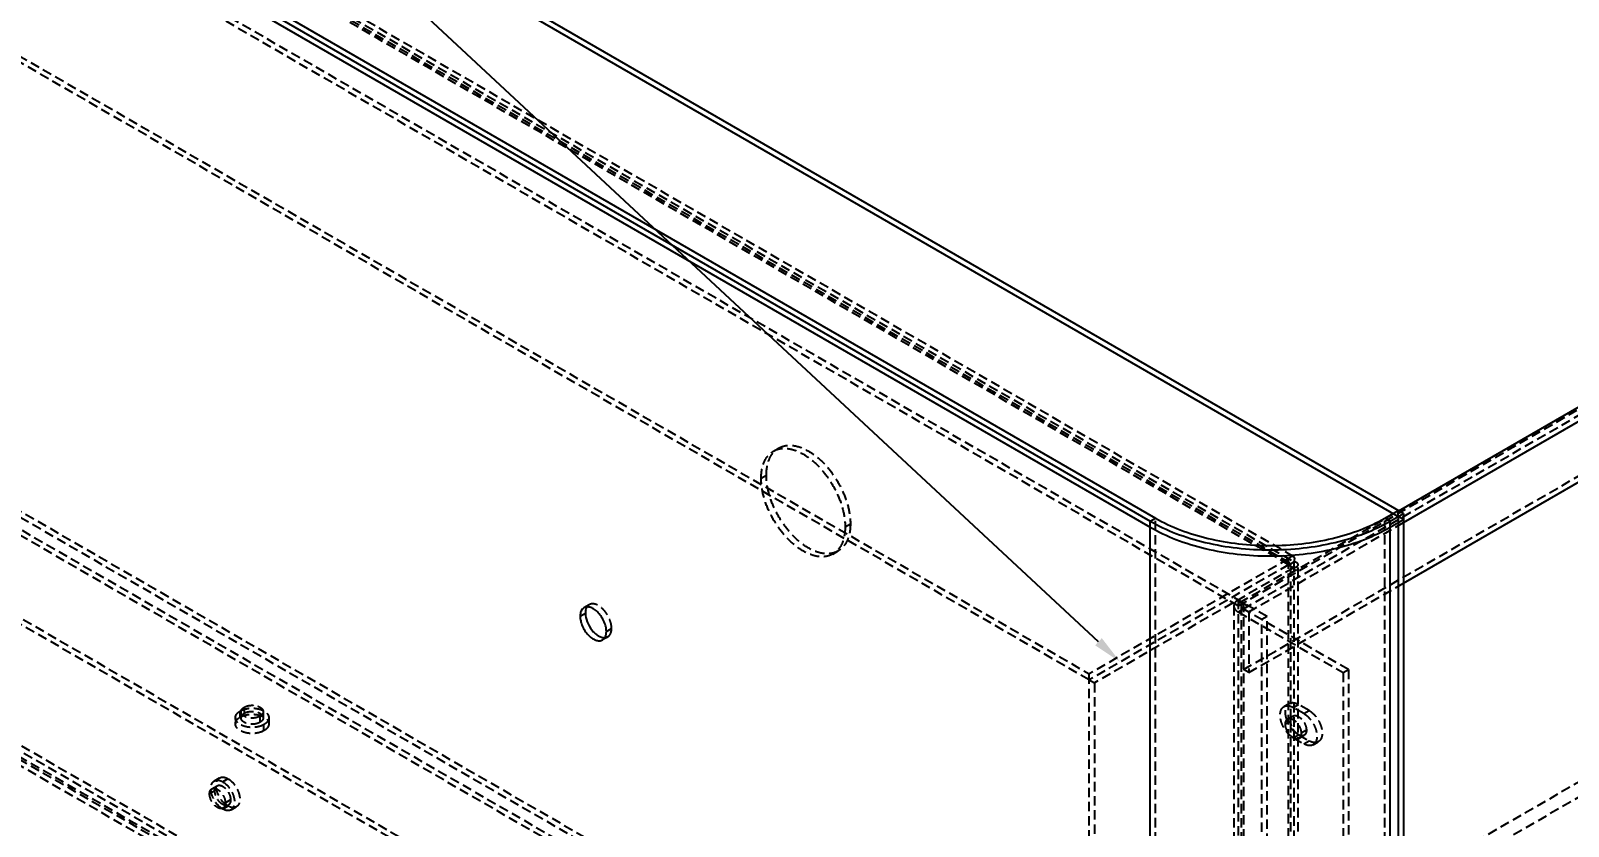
# Model space of a CAD drawing. Header units: millimetres. Extents: x 13106 to 40242, y 18888 to 28426.
# Drawn here: x 23042.6 to 23249.8, y 19839.8 to 19946.9 of the extents above; entities that cross this region are included whole.
import ezdxf
from ezdxf import colors
from ezdxf.entities.mleader import LeaderData, LeaderLine
from ezdxf.math import Vec2, Vec3

# ---------------------------------------------------------------- set-up
doc = ezdxf.new("R2010")
doc.units = ezdxf.units.MM
doc.linetypes.add('HIDDEN', pattern=[1.905, 1.27, -0.635])
doc.layers.add('02___PRT_ALL_AXES', color=7, linetype='Continuous')
doc.layers.add('DEFAULT_2', color=8, linetype='HIDDEN')

msp = doc.modelspace()

# ---------------------------------------------------------------- linework, layer by layer
at = {"color": 7, "linetype": 'Continuous'}
for p, q in [((22908.658, 20065.232), (23226.857, 19881.524)), ((22908.276, 20046.347), (23194.147, 19881.303)), ((22907.569, 20045.122), (23193.439, 19880.079)), ((23225.061, 19881.303), (23226.857, 19882.34)), ((23193.439, 19880.895), (23194.147, 19881.303)), ((23225.768, 19880.895), (23225.061, 19881.303)), ((23225.768, 19880.079), (23227.564, 19881.116)), ((23226.857, 19881.524), (23226.857, 19741.902))]:
    msp.add_line(p, q, dxfattribs=at)
at = {"color": 3, "linetype": 'Continuous'}
for p, q in [((23227.564, 19881.932), (22909.365, 20065.641)), ((22907.569, 20045.939), (23193.439, 19880.895)), ((23226.918, 19882.305), (23487.632, 20032.827)), ((23227.564, 19880.707), (23488.839, 20031.553)), ((23227.564, 19872.542), (23488.839, 20023.388)), ((23225.768, 19880.895), (23227.564, 19881.932)), ((23227.564, 19881.932), (23227.564, 19742.31)), ((23193.439, 19742.09), (23193.439, 19880.895)), ((23225.768, 19742.09), (23225.768, 19880.895))]:
    msp.add_line(p, q, dxfattribs=at)
msp.add_open_spline([(23193.439, 19880.895), (23194.546, 19880.256), (23196.966, 19879.129), (23200.906, 19877.932), (23205.172, 19877.195), (23209.604, 19876.946), (23214.036, 19877.195), (23218.302, 19877.932), (23222.242, 19879.13), (23224.662, 19880.256), (23225.768, 19880.895)], degree=3, knots=[0, 0, 0, 0, 0.1141558, 0.2373261, 0.3669759, 0.5000005, 0.633025, 0.7626747, 0.8858446, 1, 1, 1, 1], dxfattribs=at)
at = {"color": 7, "linetype": 'Continuous'}
for points in [[(23193.439, 19880.079), (23194.546, 19879.44), (23196.966, 19878.313), (23200.906, 19877.115), (23205.172, 19876.378), (23209.604, 19876.129), (23214.036, 19876.378), (23218.302, 19877.115), (23222.242, 19878.313), (23224.662, 19879.44), (23225.768, 19880.079)], [(23194.147, 19881.303), (23195.205, 19880.692), (23197.519, 19879.615), (23201.287, 19878.47), (23205.366, 19877.765), (23209.604, 19877.527), (23213.842, 19877.765), (23217.921, 19878.47), (23221.689, 19879.615), (23224.003, 19880.693), (23225.061, 19881.303)]]:
    msp.add_open_spline(points, degree=3, knots=[0, 0, 0, 0, 0.1141558, 0.2373261, 0.3669759, 0.5000005, 0.633025, 0.7626747, 0.8858446, 1, 1, 1, 1], dxfattribs=at)
at = {"layer": '02___PRT_ALL_AXES', "color": 8, "linetype": 'HIDDEN'}
for p, q in [((23205.998, 19869.072), (23488.132, 20031.961)), ((23142.671, 19890.329), (23143.378, 19890.737)), ((23141.014, 19886.666), (23141.721, 19887.075)), ((23152.328, 19880.134), (23153.035, 19880.543)), ((23150.671, 19876.472), (23151.378, 19876.88)), ((23117.844, 19869.644), (23117.137, 19869.236)), ((23120.344, 19865.314), (23119.637, 19864.906)), ((23120.155, 19866.05), (23120.862, 19866.458)), ((23070.834, 19854.516), (23070.834, 19855.332)), ((23211.965, 19854.245), (23212.672, 19854.653)), ((23070.175, 19854.414), (23070.175, 19853.597)), ((23074.016, 19852.679), (23074.016, 19853.495)), ((23074.675, 19854.414), (23074.675, 19853.597)), ((23212.362, 19853.967), (23211.654, 19853.558)), ((23214.483, 19852.742), (23213.776, 19852.334)), ((23213.465, 19851.647), (23214.172, 19852.055)), ((23067.34, 19845.911), (23068.047, 19846.319)), ((23067.404, 19844.575), (23066.697, 19844.167)), ((23067.008, 19844.853), (23067.715, 19845.261)), ((23069.172, 19846.208), (23068.465, 19845.8)), ((23069.172, 19842.534), (23068.465, 19842.125)), ((23068.508, 19842.255), (23069.215, 19842.663)), ((23069.525, 19843.35), (23068.818, 19842.942)), ((23069.59, 19842.014), (23070.297, 19842.422))]:
    msp.add_line(p, q, dxfattribs=at)
at = {"layer": '02___PRT_ALL_AXES', "color": 7, "linetype": 'Continuous'}
msp.add_line((23116.619, 19868.091), (23117.326, 19868.5), dxfattribs=at)
at = {"layer": '02___PRT_ALL_AXES', "color": 8, "linetype": 'HIDDEN'}
msp.add_arc((23068.961, 19843.103), 0.507, 288.94133, 299.95797, dxfattribs=at)
for points, knots in [([(23141.014, 19886.666), (23141.014, 19887.072), (23141.075, 19887.843), (23141.388, 19888.902), (23141.913, 19889.761), (23142.407, 19890.176), (23142.671, 19890.329)], [0, 0, 0, 0, 0.2898085, 0.5490449, 0.7822274, 1, 1, 1, 1]), ([(23141.721, 19887.075), (23141.721, 19887.48), (23141.782, 19888.251), (23142.095, 19889.31), (23142.62, 19890.17), (23143.114, 19890.585), (23143.378, 19890.737)], [0, 0, 0, 0, 0.2898085, 0.5490449, 0.7822274, 1, 1, 1, 1]), ([(23142.671, 19890.329), (23142.868, 19890.443), (23143.303, 19890.623), (23144.021, 19890.728), (23144.791, 19890.672), (23145.911, 19890.374), (23147.343, 19889.591), (23148.924, 19888.19), (23150.322, 19886.401), (23151.423, 19884.367), (23152.137, 19882.256), (23152.328, 19880.818), (23152.328, 19880.134)], [0, 0, 0, 0, 0.0428604, 0.0874902, 0.1353244, 0.1872893, 0.3045544, 0.438225, 0.5825711, 0.7297265, 0.8713189, 1, 1, 1, 1]), ([(23143.378, 19890.737), (23143.575, 19890.851), (23144.01, 19891.031), (23144.728, 19891.137), (23145.498, 19891.08), (23146.618, 19890.782), (23148.05, 19889.999), (23149.631, 19888.599), (23151.029, 19886.809), (23152.13, 19884.775), (23152.844, 19882.664), (23153.035, 19881.227), (23153.035, 19880.543)], [0, 0, 0, 0, 0.0428604, 0.0874902, 0.1353244, 0.1872893, 0.3045544, 0.438225, 0.5825711, 0.7297265, 0.8713189, 1, 1, 1, 1]), ([(23150.671, 19876.472), (23150.474, 19876.358), (23150.039, 19876.178), (23149.321, 19876.072), (23148.551, 19876.129), (23147.431, 19876.427), (23145.999, 19877.21), (23144.418, 19878.611), (23143.02, 19880.4), (23141.919, 19882.434), (23141.205, 19884.545), (23141.014, 19885.983), (23141.014, 19886.666)], [0, 0, 0, 0, 0.0428604, 0.0874902, 0.1353244, 0.1872893, 0.3045544, 0.438225, 0.5825711, 0.7297265, 0.8713189, 1, 1, 1, 1]), ([(23151.378, 19876.88), (23151.181, 19876.767), (23150.746, 19876.586), (23150.028, 19876.481), (23149.258, 19876.537), (23148.138, 19876.835), (23146.706, 19877.618), (23145.125, 19879.019), (23143.727, 19880.808), (23142.626, 19882.842), (23141.913, 19884.953), (23141.721, 19886.391), (23141.721, 19887.075)], [0, 0, 0, 0, 0.0428604, 0.0874902, 0.1353244, 0.1872893, 0.3045544, 0.438225, 0.5825711, 0.7297265, 0.8713189, 1, 1, 1, 1]), ([(23152.328, 19880.134), (23152.328, 19879.729), (23152.267, 19878.958), (23151.954, 19877.899), (23151.429, 19877.04), (23150.935, 19876.625), (23150.671, 19876.472)], [0, 0, 0, 0, 0.2898085, 0.5490449, 0.7822274, 1, 1, 1, 1]), ([(23153.035, 19880.543), (23153.035, 19880.137), (23152.974, 19879.366), (23152.661, 19878.307), (23152.136, 19877.448), (23151.642, 19877.033), (23151.378, 19876.88)], [0, 0, 0, 0, 0.2898085, 0.5490449, 0.7822274, 1, 1, 1, 1]), ([(23117.844, 19869.644), (23117.814, 19869.627), (23117.696, 19869.548), (23117.598, 19869.44), (23117.54, 19869.35)], [0, 0, 0, 0, 0.2447683, 1, 1, 1, 1]), ([(23120.862, 19866.458), (23120.862, 19866.672), (23120.802, 19867.121), (23120.579, 19867.781), (23120.235, 19868.417), (23119.798, 19868.976), (23119.303, 19869.414), (23118.788, 19869.696), (23118.283, 19869.797), (23117.969, 19869.716), (23117.844, 19869.644)], [0, 0, 0, 0, 0.1288259, 0.2705668, 0.417882, 0.5623852, 0.6962002, 0.8135934, 0.9130647, 1, 1, 1, 1]), ([(23119.937, 19865.198), (23119.974, 19865.2), (23120.115, 19865.214), (23120.253, 19865.261), (23120.344, 19865.314)], [0, 0, 0, 0, 0.259283, 1, 1, 1, 1]), ([(23120.344, 19865.314), (23120.426, 19865.361), (23120.581, 19865.491), (23120.745, 19865.76), (23120.843, 19866.091), (23120.862, 19866.332), (23120.862, 19866.458)], [0, 0, 0, 0, 0.2177726, 0.4509519, 0.7102012, 1, 1, 1, 1]), ([(23070.175, 19854.414), (23070.175, 19854.499), (23070.206, 19854.678), (23070.396, 19855.027), (23070.647, 19855.225), (23070.834, 19855.332)], [0, 0, 0, 0, 0.2184351, 0.4523244, 1, 1, 1, 1]), ([(23070.834, 19855.332), (23071.182, 19855.533), (23071.804, 19855.702), (23072.641, 19855.725), (23073.274, 19855.636), (23073.838, 19855.448), (23074.29, 19855.172), (23074.596, 19854.824), (23074.675, 19854.543), (23074.675, 19854.414)], [0, 0, 0, 0, 0.2695732, 0.4170898, 0.5617908, 0.6957888, 0.8133419, 0.9129478, 1, 1, 1, 1]), ([(23070.834, 19854.516), (23071.108, 19854.674), (23071.757, 19854.885), (23072.767, 19854.925), (23073.711, 19854.718), (23074.251, 19854.39), (23074.432, 19854.184)], [0, 0, 0, 0, 0.2488514, 0.5234159, 0.7846297, 1, 1, 1, 1]), ([(23212.406, 19854.293), (23212.43, 19854.369), (23212.494, 19854.511), (23212.61, 19854.617), (23212.672, 19854.653)], [0, 0, 0, 0, 0.5252879, 1, 1, 1, 1]), ([(23212.672, 19854.653), (23212.747, 19854.697), (23212.935, 19854.745), (23213.238, 19854.684), (23213.548, 19854.515), (23213.954, 19854.155), (23214.336, 19853.565), (23214.483, 19853.01), (23214.483, 19852.742)], [0, 0, 0, 0, 0.0871471, 0.1868619, 0.3045423, 0.4386847, 0.7301363, 1, 1, 1, 1]), ([(23074.016, 19853.495), (23073.667, 19853.294), (23073.045, 19853.126), (23072.208, 19853.102), (23071.575, 19853.191), (23071.011, 19853.38), (23070.559, 19853.655), (23070.253, 19854.003), (23070.175, 19854.284), (23070.175, 19854.414)], [0, 0, 0, 0, 0.2695732, 0.4170898, 0.5617908, 0.6957888, 0.8133419, 0.9129478, 1, 1, 1, 1]), ([(23070.175, 19853.597), (23070.175, 19853.632), (23070.184, 19853.775), (23070.236, 19853.914), (23070.29, 19854.007)], [0, 0, 0, 0, 0.243583, 1, 1, 1, 1]), ([(23074.016, 19852.679), (23073.667, 19852.478), (23073.045, 19852.309), (23072.208, 19852.286), (23071.575, 19852.375), (23071.011, 19852.563), (23070.559, 19852.838), (23070.253, 19853.187), (23070.175, 19853.467), (23070.175, 19853.597)], [0, 0, 0, 0, 0.2695732, 0.4170898, 0.5617908, 0.6957888, 0.8133419, 0.9129478, 1, 1, 1, 1]), ([(23070.29, 19854.007), (23070.298, 19854.022), (23070.336, 19854.084), (23070.381, 19854.142), (23070.417, 19854.184)], [0, 0, 0, 0, 0.2427585, 1, 1, 1, 1]), ([(23070.417, 19854.184), (23070.444, 19854.215), (23070.568, 19854.343), (23070.715, 19854.447), (23070.834, 19854.516)], [0, 0, 0, 0, 0.2338337, 1, 1, 1, 1]), ([(23074.675, 19854.414), (23074.675, 19854.328), (23074.643, 19854.149), (23074.453, 19853.8), (23074.202, 19853.603), (23074.016, 19853.495)], [0, 0, 0, 0, 0.2184351, 0.4523244, 1, 1, 1, 1]), ([(23074.675, 19853.597), (23074.675, 19853.511), (23074.643, 19853.333), (23074.453, 19852.984), (23074.202, 19852.786), (23074.016, 19852.679)], [0, 0, 0, 0, 0.2184351, 0.4523244, 1, 1, 1, 1]), ([(23074.432, 19854.184), (23074.445, 19854.169), (23074.491, 19854.114), (23074.533, 19854.054), (23074.559, 19854.007)], [0, 0, 0, 0, 0.2578325, 1, 1, 1, 1]), ([(23074.559, 19854.007), (23074.578, 19853.975), (23074.643, 19853.847), (23074.675, 19853.703), (23074.675, 19853.597)], [0, 0, 0, 0, 0.2613174, 1, 1, 1, 1]), ([(23211.654, 19853.558), (23211.654, 19853.702), (23211.689, 19853.968), (23211.864, 19854.187), (23211.965, 19854.245)], [0, 0, 0, 0, 0.5507638, 1, 1, 1, 1]), ([(23213.465, 19851.647), (23213.39, 19851.604), (23213.202, 19851.555), (23212.899, 19851.616), (23212.589, 19851.785), (23212.183, 19852.145), (23211.802, 19852.735), (23211.654, 19853.291), (23211.654, 19853.558)], [0, 0, 0, 0, 0.0871471, 0.1868619, 0.3045423, 0.4386847, 0.7301363, 1, 1, 1, 1]), ([(23211.965, 19854.245), (23212.04, 19854.288), (23212.228, 19854.337), (23212.531, 19854.276), (23212.841, 19854.107), (23213.247, 19853.747), (23213.628, 19853.157), (23213.776, 19852.602), (23213.776, 19852.334)], [0, 0, 0, 0, 0.0871471, 0.1868619, 0.3045423, 0.4386847, 0.7301363, 1, 1, 1, 1]), ([(23212.362, 19853.967), (23212.362, 19853.996), (23212.365, 19854.106), (23212.383, 19854.216), (23212.406, 19854.293)], [0, 0, 0, 0, 0.2652538, 1, 1, 1, 1]), ([(23213.727, 19852.005), (23213.549, 19852.046), (23213.186, 19852.254), (23212.76, 19852.729), (23212.454, 19853.32), (23212.362, 19853.758), (23212.362, 19853.967)], [0, 0, 0, 0, 0.2172363, 0.4786809, 0.7522264, 1, 1, 1, 1]), ([(23214.483, 19852.742), (23214.483, 19852.599), (23214.448, 19852.333), (23214.273, 19852.114), (23214.172, 19852.055)], [0, 0, 0, 0, 0.5507638, 1, 1, 1, 1]), ([(23213.776, 19852.334), (23213.776, 19852.191), (23213.741, 19851.924), (23213.566, 19851.706), (23213.465, 19851.647)], [0, 0, 0, 0, 0.5507638, 1, 1, 1, 1]), ([(23214.172, 19852.055), (23214.11, 19852.019), (23213.96, 19851.973), (23213.805, 19851.987), (23213.727, 19852.005)], [0, 0, 0, 0, 0.4746761, 1, 1, 1, 1]), ([(23067.746, 19846.008), (23067.764, 19846.041), (23067.843, 19846.163), (23067.954, 19846.266), (23068.047, 19846.319)], [0, 0, 0, 0, 0.2616472, 1, 1, 1, 1]), ([(23068.047, 19846.319), (23068.121, 19846.362), (23068.292, 19846.424), (23068.689, 19846.434), (23068.986, 19846.315), (23069.172, 19846.208)], [0, 0, 0, 0, 0.2184359, 0.452332, 1, 1, 1, 1]), ([(23066.697, 19844.167), (23066.697, 19844.31), (23066.732, 19844.576), (23066.906, 19844.795), (23067.008, 19844.853)], [0, 0, 0, 0, 0.5507638, 1, 1, 1, 1]), ([(23068.465, 19842.125), (23068.117, 19842.326), (23067.66, 19842.781), (23067.221, 19843.495), (23066.981, 19844.087), (23066.862, 19844.67), (23066.875, 19845.199), (23067.023, 19845.638), (23067.227, 19845.846), (23067.34, 19845.911)], [0, 0, 0, 0, 0.2695766, 0.4170945, 0.5617952, 0.6957932, 0.8133426, 0.9129475, 1, 1, 1, 1]), ([(23067.008, 19844.853), (23067.083, 19844.897), (23067.271, 19844.945), (23067.574, 19844.884), (23067.883, 19844.715), (23068.29, 19844.355), (23068.671, 19843.765), (23068.818, 19843.21), (23068.818, 19842.942)], [0, 0, 0, 0, 0.0871471, 0.1868619, 0.3045423, 0.4386847, 0.7301363, 1, 1, 1, 1]), ([(23067.34, 19845.911), (23067.414, 19845.954), (23067.585, 19846.016), (23067.982, 19846.026), (23068.279, 19845.907), (23068.465, 19845.8)], [0, 0, 0, 0, 0.2184359, 0.452332, 1, 1, 1, 1]), ([(23067.404, 19844.575), (23067.404, 19844.604), (23067.407, 19844.714), (23067.425, 19844.824), (23067.449, 19844.901)], [0, 0, 0, 0, 0.2652538, 1, 1, 1, 1]), ([(23068.77, 19842.613), (23068.592, 19842.654), (23068.229, 19842.862), (23067.802, 19843.337), (23067.496, 19843.928), (23067.404, 19844.366), (23067.404, 19844.575)], [0, 0, 0, 0, 0.2172363, 0.4786809, 0.7522264, 1, 1, 1, 1]), ([(23067.449, 19844.901), (23067.472, 19844.978), (23067.537, 19845.119), (23067.652, 19845.225), (23067.715, 19845.261)], [0, 0, 0, 0, 0.5252879, 1, 1, 1, 1]), ([(23069.172, 19842.534), (23068.875, 19842.705), (23068.335, 19843.207), (23067.869, 19843.99), (23067.642, 19844.685), (23067.548, 19845.3), (23067.61, 19845.769), (23067.746, 19846.008)], [0, 0, 0, 0, 0.2550378, 0.5351523, 0.6705216, 0.7953358, 1, 1, 1, 1]), ([(23067.715, 19845.261), (23067.79, 19845.305), (23067.978, 19845.353), (23068.281, 19845.292), (23068.591, 19845.123), (23068.997, 19844.763), (23069.378, 19844.173), (23069.525, 19843.618), (23069.525, 19843.35)], [0, 0, 0, 0, 0.0871471, 0.1868619, 0.3045423, 0.4386847, 0.7301363, 1, 1, 1, 1]), ([(23068.465, 19845.8), (23068.813, 19845.599), (23069.27, 19845.144), (23069.709, 19844.43), (23069.948, 19843.838), (23070.067, 19843.255), (23070.055, 19842.726), (23069.906, 19842.287), (23069.702, 19842.079), (23069.59, 19842.014)], [0, 0, 0, 0, 0.2695766, 0.4170945, 0.5617952, 0.6957932, 0.8133426, 0.9129475, 1, 1, 1, 1]), ([(23069.172, 19846.208), (23069.52, 19846.007), (23069.977, 19845.552), (23070.416, 19844.839), (23070.655, 19844.246), (23070.774, 19843.663), (23070.762, 19843.134), (23070.613, 19842.695), (23070.409, 19842.487), (23070.297, 19842.422)], [0, 0, 0, 0, 0.2695766, 0.4170945, 0.5617952, 0.6957932, 0.8133426, 0.9129475, 1, 1, 1, 1]), ([(23068.508, 19842.255), (23068.433, 19842.212), (23068.244, 19842.164), (23067.941, 19842.224), (23067.632, 19842.393), (23067.226, 19842.754), (23066.844, 19843.343), (23066.697, 19843.899), (23066.697, 19844.167)], [0, 0, 0, 0, 0.0871471, 0.1868619, 0.3045423, 0.4386847, 0.7301363, 1, 1, 1, 1]), ([(23068.818, 19842.942), (23068.818, 19842.799), (23068.784, 19842.532), (23068.609, 19842.314), (23068.508, 19842.255)], [0, 0, 0, 0, 0.5507638, 1, 1, 1, 1]), ([(23069.126, 19842.623), (23069.078, 19842.607), (23069.011, 19842.594), (23068.943, 19842.593), (23068.925, 19842.593)], [0, 0, 0, 0, 0.7407102, 1, 1, 1, 1]), ([(23069.894, 19842.317), (23069.836, 19842.316), (23069.583, 19842.336), (23069.341, 19842.436), (23069.172, 19842.534)], [0, 0, 0, 0, 0.2265789, 1, 1, 1, 1]), ([(23069.525, 19843.35), (23069.525, 19843.207), (23069.491, 19842.941), (23069.316, 19842.722), (23069.215, 19842.663)], [0, 0, 0, 0, 0.5507638, 1, 1, 1, 1]), ([(23070.297, 19842.422), (23070.267, 19842.405), (23070.141, 19842.343), (23069.999, 19842.318), (23069.894, 19842.317)], [0, 0, 0, 0, 0.2438313, 1, 1, 1, 1]), ([(23069.59, 19842.014), (23069.515, 19841.971), (23069.345, 19841.909), (23068.948, 19841.899), (23068.651, 19842.018), (23068.465, 19842.125)], [0, 0, 0, 0, 0.2184359, 0.452332, 1, 1, 1, 1])]:
    msp.add_open_spline(points, degree=3, knots=knots, dxfattribs=at)
at = {"layer": '02___PRT_ALL_AXES', "color": 3, "linetype": 'Continuous'}
for points, knots in [([(23117.137, 19869.236), (23117.054, 19869.188), (23116.9, 19869.058), (23116.736, 19868.79), (23116.638, 19868.459), (23116.619, 19868.218), (23116.619, 19868.091)], [0, 0, 0, 0, 0.2177726, 0.4509519, 0.7102012, 1, 1, 1, 1]), ([(23120.155, 19866.05), (23120.155, 19866.264), (23120.095, 19866.713), (23119.872, 19867.373), (23119.528, 19868.008), (23119.091, 19868.567), (23118.596, 19869.005), (23118.08, 19869.287), (23117.575, 19869.388), (23117.262, 19869.308), (23117.137, 19869.236)], [0, 0, 0, 0, 0.1288259, 0.2705668, 0.417882, 0.5623852, 0.6962002, 0.8135934, 0.9130647, 1, 1, 1, 1]), ([(23116.619, 19868.091), (23116.619, 19867.878), (23116.679, 19867.428), (23116.902, 19866.769), (23117.246, 19866.133), (23117.683, 19865.574), (23118.177, 19865.136), (23118.693, 19864.854), (23119.198, 19864.753), (23119.512, 19864.833), (23119.637, 19864.906)], [0, 0, 0, 0, 0.1288259, 0.2705668, 0.417882, 0.5623852, 0.6962002, 0.8135934, 0.9130647, 1, 1, 1, 1]), ([(23119.637, 19864.906), (23119.719, 19864.953), (23119.874, 19865.083), (23120.038, 19865.351), (23120.135, 19865.682), (23120.155, 19865.923), (23120.155, 19866.05)], [0, 0, 0, 0, 0.2177726, 0.4509519, 0.7102012, 1, 1, 1, 1])]:
    msp.add_open_spline(points, degree=3, knots=knots, dxfattribs=at)
at = {"layer": '02___PRT_ALL_AXES', "color": 7, "linetype": 'Continuous'}
for points, knots in [([(23117.54, 19869.35), (23117.504, 19869.294), (23117.368, 19869.031), (23117.326, 19868.728), (23117.326, 19868.5)], [0, 0, 0, 0, 0.225519, 1, 1, 1, 1]), ([(23117.326, 19868.5), (23117.326, 19868.111), (23117.516, 19867.298), (23118.027, 19866.401), (23118.585, 19865.795), (23119.136, 19865.37), (23119.632, 19865.183), (23119.937, 19865.198)], [0, 0, 0, 0, 0.2568497, 0.5385279, 0.6739585, 0.798147, 1, 1, 1, 1])]:
    msp.add_open_spline(points, degree=3, knots=knots, dxfattribs=at)
at = {"layer": '02___PRT_ALL_AXES', "color": 8, "linetype": 'HIDDEN'}
msp.add_open_spline([(23068.925, 19842.593), (23068.873, 19842.594), (23068.821, 19842.602), (23068.77, 19842.613)], degree=3, dxfattribs=at)
at = {"layer": 'DEFAULT_2', "color": 8, "linetype": 'HIDDEN'}
for p, q in [((23220.14, 19860.907), (22918.204, 20035.226)), ((23205.29, 19869.48), (23487.425, 20032.37)), ((23209.18, 19868.051), (22927.75, 20030.531)), ((22944.084, 20030.572), (23212.786, 19875.44)), ((23212.079, 19875.032), (22944.084, 20029.756)), ((23212.225, 19875.286), (22944.938, 20029.601)), ((23212.725, 19876.152), (22945.438, 20030.467)), ((23205.998, 19860.907), (23486.011, 20022.572)), ((22917.214, 20015.059), (23185.209, 19860.335)), ((23185.209, 19859.519), (22917.214, 20014.242)), ((23479.293, 19977.46), (23218.372, 19826.818)), ((23481.061, 19976.439), (23220.14, 19825.797)), ((22918.204, 19938.062), (23220.14, 19763.743)), ((22944.084, 19935.858), (23212.079, 19781.134)), ((22945.498, 19936.674), (23212.079, 19782.767)), ((22946.205, 19937.082), (23212.786, 19783.176)), ((22927.75, 19933.367), (23209.18, 19770.888)), ((23212.079, 19780.318), (22944.084, 19935.041)), ((23226.857, 19741.902), (22908.658, 19925.61)), ((22909.365, 19926.835), (23227.564, 19743.127)), ((23227.564, 19742.31), (22909.365, 19926.019)), ((22917.214, 19920.344), (23185.209, 19765.621)), ((23185.209, 19764.805), (22917.214, 19919.528)), ((23205.498, 19869.938), (23226.918, 19882.305)), ((23226.857, 19881.524), (23226.857, 19882.34)), ((23194.147, 19742.498), (23194.147, 19881.303)), ((23206.705, 19868.664), (23227.564, 19880.707)), ((23225.061, 19742.498), (23225.061, 19881.303)), ((23227.564, 19881.116), (23226.857, 19881.524)), ((23212.079, 19875.849), (23185.209, 19860.335)), ((23212.079, 19875.032), (23212.079, 19875.849)), ((23212.079, 19875.032), (23212.786, 19875.44)), ((23212.786, 19875.44), (23212.786, 19780.726)), ((23212.079, 19875.032), (23185.209, 19859.519)), ((23212.786, 19874.624), (23185.916, 19859.111)), ((23212.079, 19875.032), (23212.786, 19874.624)), ((23212.079, 19781.134), (23212.079, 19875.032)), ((23212.372, 19781.951), (23212.372, 19875.032)), ((23213.372, 19781.951), (23213.372, 19875.032)), ((23206.705, 19860.499), (23227.564, 19872.542)), ((23204.705, 19869.48), (23204.705, 19772.316)), ((23205.29, 19870.297), (23205.29, 19771.5)), ((23205.705, 19869.48), (23205.705, 19772.316)), ((23205.998, 19869.888), (23205.998, 19771.908)), ((23205.29, 19868.664), (23205.998, 19869.072)), ((23205.29, 19868.664), (23219.433, 19860.499)), ((23206.705, 19868.664), (23206.705, 19860.499)), ((23209.18, 19868.051), (23208.472, 19867.643)), ((23208.472, 19770.479), (23208.472, 19867.643)), ((23209.18, 19770.888), (23209.18, 19868.051)), ((23206.705, 19860.499), (23205.998, 19860.907)), ((23219.433, 19860.499), (23220.14, 19860.907)), ((23220.14, 19860.907), (23220.14, 19763.743)), ((23185.209, 19859.519), (23185.209, 19860.335)), ((23185.209, 19859.519), (23185.916, 19859.111)), ((23185.209, 19765.621), (23185.209, 19859.519)), ((23185.916, 19859.111), (23185.916, 19765.213)), ((23219.433, 19860.499), (23219.433, 19763.335)), ((23070.925, 19855.23), (23070.925, 19854.414)), ((23071.364, 19855.843), (23071.364, 19855.026)), ((23073.485, 19854.618), (23073.485, 19853.801)), ((23073.925, 19855.23), (23073.925, 19854.414)), ((23211.465, 19855.928), (23212.172, 19856.336)), ((23212.715, 19855.804), (23213.422, 19856.212)), ((23214.129, 19854.987), (23212.715, 19855.804)), ((23214.836, 19855.396), (23213.422, 19856.212)), ((23214.129, 19854.987), (23214.836, 19855.396)), ((23212.715, 19851.721), (23213.422, 19852.13)), ((23212.715, 19851.721), (23214.129, 19850.905)), ((23213.422, 19852.13), (23214.836, 19851.313)), ((23214.129, 19850.905), (23214.836, 19851.313)), ((23215.379, 19850.781), (23216.086, 19851.189))]:
    msp.add_line(p, q, dxfattribs=at)
for points, knots in [([(23212.079, 19875.849), (23212.136, 19875.913), (23212.248, 19876.023), (23212.425, 19876.14), (23212.586, 19876.192), (23212.688, 19876.173), (23212.725, 19876.152)], [0, 0, 0, 0, 0.3416178, 0.6170682, 0.8298944, 1, 1, 1, 1]), ([(23212.725, 19876.152), (23212.762, 19876.13), (23212.829, 19876.052), (23212.865, 19875.886), (23212.852, 19875.675), (23212.813, 19875.523), (23212.786, 19875.44)], [0, 0, 0, 0, 0.1701032, 0.3829288, 0.6583802, 1, 1, 1, 1]), ([(23213.372, 19875.032), (23213.372, 19875.075), (23213.337, 19875.172), (23213.211, 19875.286), (23213.021, 19875.381), (23212.87, 19875.423), (23212.786, 19875.44)], [0, 0, 0, 0, 0.1701005, 0.382925, 0.6583774, 1, 1, 1, 1]), ([(23212.079, 19875.032), (23212.094, 19875.071), (23212.121, 19875.137), (23212.167, 19875.222), (23212.195, 19875.261), (23212.219, 19875.29), (23212.225, 19875.286)], [0, 0, 0, 0, 0.4218209, 0.7332136, 0.9260918, 1, 1, 1, 1]), ([(23212.225, 19875.286), (23212.231, 19875.282), (23212.219, 19875.247), (23212.199, 19875.204), (23212.148, 19875.121), (23212.105, 19875.065), (23212.079, 19875.032)], [0, 0, 0, 0, 0.0739078, 0.2667863, 0.5781794, 1, 1, 1, 1]), ([(23212.372, 19875.032), (23212.372, 19875.04), (23212.335, 19875.046), (23212.287, 19875.051), (23212.19, 19875.047), (23212.12, 19875.039), (23212.079, 19875.032)], [0, 0, 0, 0, 0.0739036, 0.2667819, 0.5781765, 1, 1, 1, 1]), ([(23212.079, 19875.032), (23212.12, 19875.026), (23212.19, 19875.017), (23212.287, 19875.013), (23212.335, 19875.018), (23212.372, 19875.025), (23212.372, 19875.032)], [0, 0, 0, 0, 0.4218236, 0.733218, 0.9260962, 1, 1, 1, 1]), ([(23212.786, 19874.624), (23212.87, 19874.642), (23213.021, 19874.684), (23213.211, 19874.778), (23213.337, 19874.892), (23213.372, 19874.989), (23213.372, 19875.032)], [0, 0, 0, 0, 0.341622, 0.617074, 0.8298988, 1, 1, 1, 1]), ([(23204.771, 19869.775), (23204.76, 19869.752), (23204.723, 19869.658), (23204.705, 19869.555), (23204.705, 19869.48)], [0, 0, 0, 0, 0.2575849, 1, 1, 1, 1]), ([(23204.705, 19869.48), (23204.705, 19869.404), (23204.733, 19869.245), (23204.902, 19868.935), (23205.125, 19868.759), (23205.29, 19868.664)], [0, 0, 0, 0, 0.2184388, 0.4523073, 1, 1, 1, 1]), ([(23205.29, 19870.297), (23205.231, 19870.262), (23205.024, 19870.128), (23204.845, 19869.937), (23204.771, 19869.775)], [0, 0, 0, 0, 0.2799264, 1, 1, 1, 1]), ([(23205.29, 19869.48), (23205.29, 19869.576), (23205.314, 19869.753), (23205.43, 19869.899), (23205.498, 19869.938)], [0, 0, 0, 0, 0.5508158, 1, 1, 1, 1]), ([(23205.498, 19869.938), (23205.548, 19869.967), (23205.673, 19869.999), (23205.875, 19869.958), (23206.082, 19869.846), (23206.352, 19869.606), (23206.606, 19869.212), (23206.705, 19868.842), (23206.705, 19868.664)], [0, 0, 0, 0, 0.0871518, 0.1868783, 0.3045667, 0.4387124, 0.7301534, 1, 1, 1, 1]), ([(23205.998, 19869.888), (23205.915, 19869.841), (23205.773, 19869.732), (23205.705, 19869.558), (23205.705, 19869.48)], [0, 0, 0, 0, 0.5507659, 1, 1, 1, 1]), ([(23205.705, 19869.48), (23205.705, 19869.402), (23205.773, 19869.228), (23205.915, 19869.12), (23205.998, 19869.072)], [0, 0, 0, 0, 0.4492334, 1, 1, 1, 1]), ([(23070.925, 19855.23), (23070.925, 19855.347), (23071.027, 19855.608), (23071.24, 19855.771), (23071.364, 19855.843)], [0, 0, 0, 0, 0.4492343, 1, 1, 1, 1]), ([(23073.485, 19854.618), (23073.253, 19854.484), (23072.698, 19854.334), (23071.997, 19854.369), (23071.482, 19854.541), (23071.181, 19854.724), (23070.977, 19854.956), (23070.925, 19855.144), (23070.925, 19855.23)], [0, 0, 0, 0, 0.2698637, 0.561317, 0.69546, 0.8131405, 0.9128545, 1, 1, 1, 1]), ([(23070.925, 19854.414), (23070.925, 19854.53), (23071.027, 19854.791), (23071.24, 19854.954), (23071.364, 19855.026)], [0, 0, 0, 0, 0.4492343, 1, 1, 1, 1]), ([(23071.364, 19855.843), (23071.596, 19855.976), (23072.151, 19856.127), (23072.852, 19856.091), (23073.367, 19855.92), (23073.668, 19855.736), (23073.872, 19855.504), (23073.925, 19855.317), (23073.925, 19855.23)], [0, 0, 0, 0, 0.2698637, 0.561317, 0.69546, 0.8131405, 0.9128545, 1, 1, 1, 1]), ([(23071.364, 19855.026), (23071.596, 19855.16), (23072.151, 19855.31), (23072.852, 19855.275), (23073.367, 19855.103), (23073.668, 19854.919), (23073.872, 19854.687), (23073.925, 19854.5), (23073.925, 19854.414)], [0, 0, 0, 0, 0.2698637, 0.561317, 0.69546, 0.8131405, 0.9128545, 1, 1, 1, 1]), ([(23073.925, 19855.23), (23073.925, 19855.113), (23073.822, 19854.853), (23073.609, 19854.689), (23073.485, 19854.618)], [0, 0, 0, 0, 0.4492343, 1, 1, 1, 1]), ([(23212.715, 19851.721), (23212.53, 19851.828), (23212.171, 19852.105), (23211.711, 19852.628), (23211.333, 19853.243), (23211.067, 19853.901), (23210.935, 19854.549), (23210.949, 19855.136), (23211.114, 19855.624), (23211.34, 19855.856), (23211.465, 19855.928)], [0, 0, 0, 0, 0.1288251, 0.2705655, 0.4178807, 0.5623842, 0.6961996, 0.8135931, 0.9130646, 1, 1, 1, 1]), ([(23211.465, 19855.928), (23211.548, 19855.975), (23211.737, 19856.044), (23212.052, 19856.052), (23212.387, 19855.971), (23212.605, 19855.867), (23212.715, 19855.804)], [0, 0, 0, 0, 0.2177735, 0.4509532, 0.7102022, 1, 1, 1, 1]), ([(23211.832, 19854.199), (23211.756, 19854.423), (23211.65, 19854.86), (23211.645, 19855.487), (23211.804, 19856.011), (23212.041, 19856.26), (23212.172, 19856.336)], [0, 0, 0, 0, 0.3069454, 0.576599, 0.8036365, 1, 1, 1, 1]), ([(23212.172, 19856.336), (23212.255, 19856.384), (23212.444, 19856.452), (23212.759, 19856.46), (23213.094, 19856.379), (23213.312, 19856.275), (23213.422, 19856.212)], [0, 0, 0, 0, 0.2177735, 0.4509532, 0.7102022, 1, 1, 1, 1]), ([(23214.129, 19854.987), (23214.314, 19854.881), (23214.674, 19854.604), (23215.133, 19854.081), (23215.512, 19853.465), (23215.778, 19852.808), (23215.91, 19852.16), (23215.896, 19851.572), (23215.731, 19851.085), (23215.504, 19850.853), (23215.379, 19850.781)], [0, 0, 0, 0, 0.1288251, 0.2705655, 0.4178807, 0.5623842, 0.6961996, 0.8135931, 0.9130646, 1, 1, 1, 1]), ([(23214.836, 19855.396), (23215.021, 19855.289), (23215.381, 19855.012), (23215.841, 19854.489), (23216.219, 19853.874), (23216.485, 19853.216), (23216.617, 19852.568), (23216.603, 19851.981), (23216.438, 19851.493), (23216.211, 19851.261), (23216.086, 19851.189)], [0, 0, 0, 0, 0.1288251, 0.2705655, 0.4178807, 0.5623842, 0.6961996, 0.8135931, 0.9130646, 1, 1, 1, 1]), ([(23073.485, 19853.801), (23073.253, 19853.667), (23072.698, 19853.517), (23071.997, 19853.553), (23071.482, 19853.724), (23071.181, 19853.908), (23070.977, 19854.14), (23070.925, 19854.327), (23070.925, 19854.414)], [0, 0, 0, 0, 0.2698637, 0.561317, 0.69546, 0.8131405, 0.9128545, 1, 1, 1, 1]), ([(23073.925, 19854.414), (23073.925, 19854.297), (23073.822, 19854.036), (23073.609, 19853.873), (23073.485, 19853.801)], [0, 0, 0, 0, 0.4492343, 1, 1, 1, 1]), ([(23213.422, 19852.13), (23213.056, 19852.341), (23212.404, 19852.973), (23211.979, 19853.763), (23211.832, 19854.199)], [0, 0, 0, 0, 0.4790022, 1, 1, 1, 1]), ([(23215.379, 19850.781), (23215.297, 19850.733), (23215.107, 19850.665), (23214.793, 19850.657), (23214.457, 19850.738), (23214.239, 19850.842), (23214.129, 19850.905)], [0, 0, 0, 0, 0.2177735, 0.4509532, 0.7102022, 1, 1, 1, 1]), ([(23216.086, 19851.189), (23216.004, 19851.142), (23215.814, 19851.073), (23215.5, 19851.065), (23215.164, 19851.146), (23214.946, 19851.25), (23214.836, 19851.313)], [0, 0, 0, 0, 0.2177735, 0.4509532, 0.7102022, 1, 1, 1, 1])]:
    msp.add_open_spline(points, degree=3, knots=knots, dxfattribs=at)

# ---------------------------------------------------------------- leaders
at = {"lineweight": 9}
ml = msp.add_multileader_mtext('Standard', dxfattribs=at)
ml.set_content('2', color=2)
ml.set_leader_properties(color=2)
ml.build(insert=Vec2(0, 0))
ml.multileader.update_dxf_attribs({"text_left_attachment_type": 5, "text_right_attachment_type": 5, "dogleg_length": 0.36})
ctx = ml.context
ctx.base_point, ctx.char_height, ctx.plane_origin = Vec3(22832.364, 20171.267), 30, Vec3(23189.391, 19861.934)
ctx.left_attachment, ctx.right_attachment, ctx.text_align_type = 5, 5, 2
notes = []
notes.append((ctx, [(0, (1, 1, 0), (22856.724, 20171.267), (-1, 0), 0.36, [(0, [(23189.391, 19861.934)], 0, [])])]))
ctx.mtext.insert, ctx.mtext.alignment, ctx.mtext.flow_direction = Vec3(22854.364, 20207.267), 3, 5
for ctx, leaders in notes:
    for number, flags, end, landing, length, lines in leaders:
        leader = LeaderData()
        leader.index, (leader.has_last_leader_line, leader.has_dogleg_vector, leader.attachment_direction) = number, flags
        leader.last_leader_point, leader.dogleg_vector, leader.dogleg_length = Vec3(end), Vec3(landing), length
        for number, points, colour, breaks in lines:
            line = LeaderLine()
            line.index, line.vertices, line.color, line.breaks = number, Vec3.list(points), colors.encode_raw_color(colour), breaks
            leader.lines.append(line)
        ctx.leaders.append(leader)

doc.saveas('drawing.dxf')
